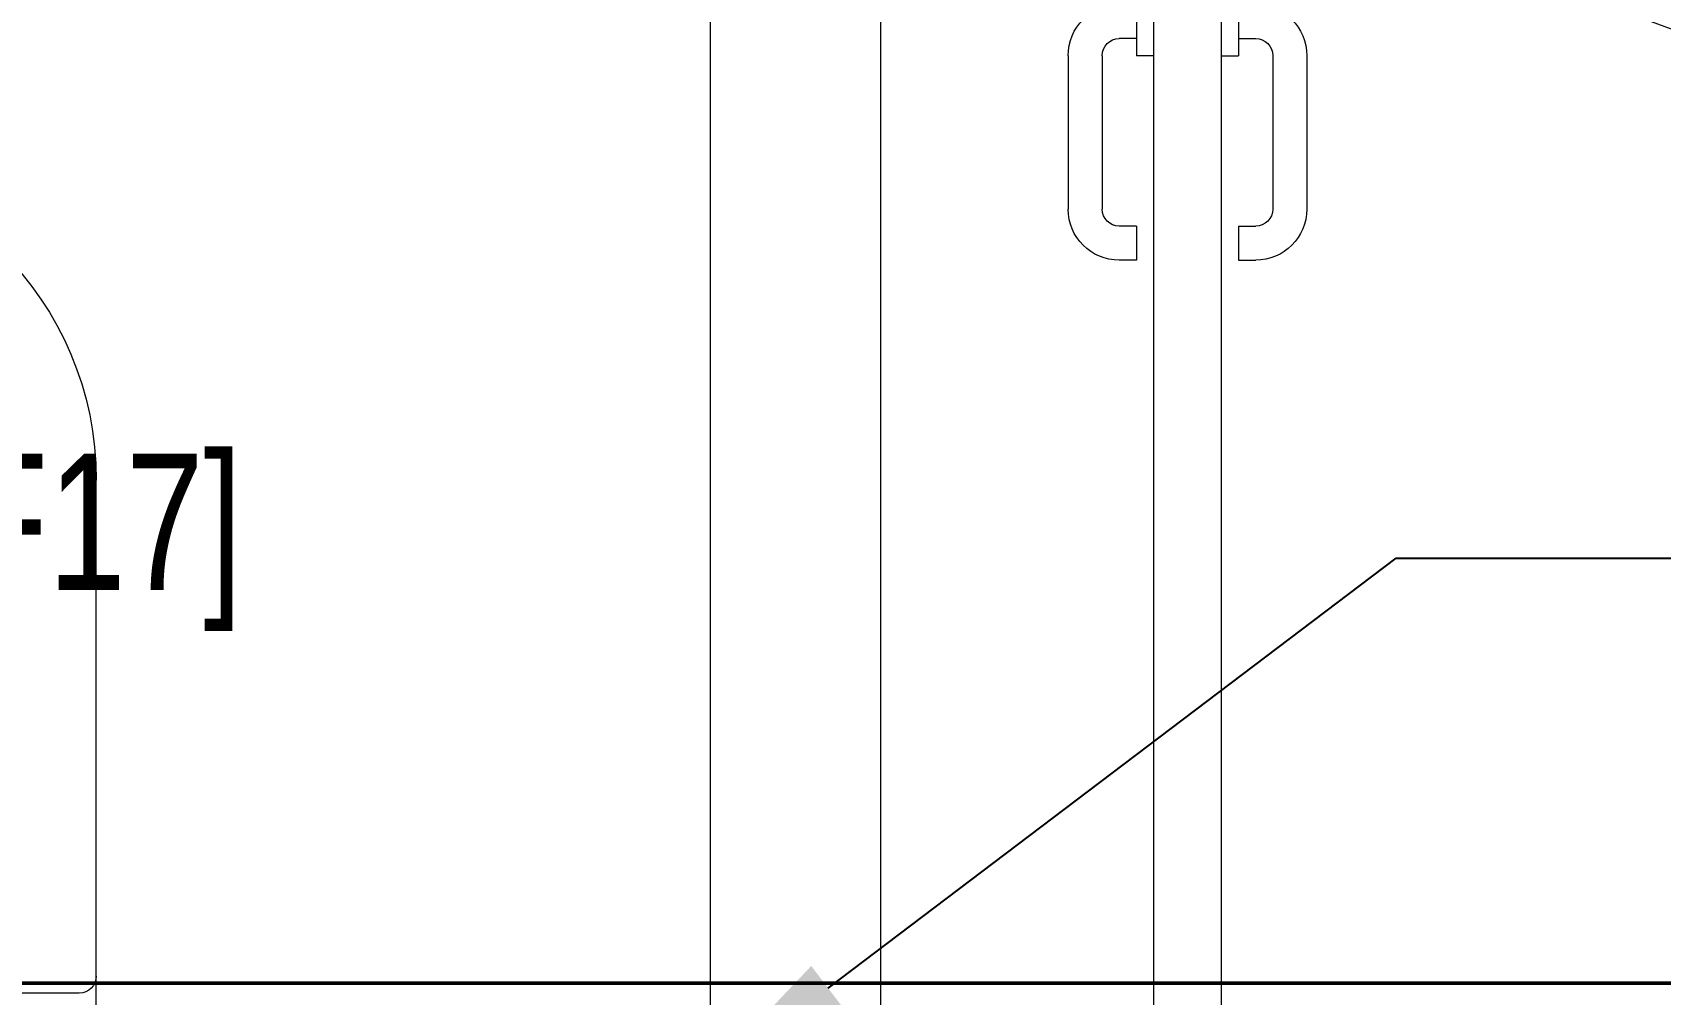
# Model space of a CAD drawing. Header units: millimetres. Extents: x -160614 to 59925, y -157025 to 0.
# Drawn here: x -50250 to -49295, y -111524 to -110960 of the extents above; entities that cross this region are included whole.
import ezdxf
from ezdxf import colors
from ezdxf.entities.mleader import LeaderData, LeaderLine
from ezdxf.math import Vec2, Vec3

# ---------------------------------------------------------------- set-up
doc = ezdxf.new("R2010")
doc.units = ezdxf.units.MM
doc.header["$LTSCALE"] = 8
for name, color, linetype, lineweight in [('72_EGR_BASE_TEXT', 9, 'Continuous', 5), ('72_EGR_EQP_TAG', 9, 'Continuous', 5), ('SANIT', 9, 'Continuous', 5), ('Walls', 9, 'Continuous', 5), ('Wooden Joinery', 9, 'Continuous', 5)]:
    doc.layers.add(name, color=color, linetype=linetype, lineweight=lineweight)
for name, color, linetype in [('A-EXH', 1, 'Continuous'), ('AC-EXHAUST-TXT', 25, 'Continuous'), ('REF', 42, 'Continuous')]:
    doc.layers.add(name, color=color, linetype=linetype)
doc.styles.add('ROMAND', font='romand.shx')
doc.styles.add('X3G_ENTITY_9F38', font='swisscl.ttf', dxfattribs={"height": 0.2})

# ---------------------------------------------------------------- blocks, each defined once
blk = doc.blocks.new('A$C72370EFE')
at = {"layer": 'Wooden Joinery'}
for p, q in [((-0.009999999999990905, -0.03000000000000114), (-0.01000000000010459, -0.07000000000000028)), ((0, -0.03000000000000114), (-0.009999999999990905, -0.03000000000000114)), ((0.04000000000019099, -0.03000000000000114), (0.0500000000001819, -0.03000000000000114)), ((0.0500000000001819, -0.03000000000000114), (0.05000000000029559, -0.07000000000000028)), ((-0.009999999999990905, -0.03999999999999915), (-0.01999999999998181, -0.03999999999999915)), ((0.0500000000001819, -0.03999999999999915), (0.0600000000001728, -0.03999999999999915)), ((-0.009999999999990905, -0.06000000000000227), (-0.01999999999998181, -0.06000000000000227)), ((0.0500000000001819, -0.06000000000000227), (0.0600000000001728, -0.06000000000000227)), ((-0.04999999999995453, -0.07000000000000028), (-0.04999999999984084, -0.1600000000000037)), ((-0.02999999999997272, -0.07000000000000028), (-0.02999999999985903, -0.1600000000000037)), ((0, -0.07000000000000028), (-0.009999999999990905, -0.07000000000000028)), ((0.04000000000019099, -0.07000000000000028), (0.0500000000001819, -0.07000000000000028)), ((0.07000000000016371, -0.07000000000000028), (0.07000000000005002, -0.1600000000000037)), ((0.09000000000014552, -0.07000000000000028), (0.09000000000003183, -0.1600000000000037)), ((-0.009999999999877218, -0.1700000000000017), (-0.01999999999986812, -0.1700000000000017)), ((-0.009999999999877218, -0.1700000000000017), (-0.009999999999877218, -0.1900000000000048)), ((0.05000000000006821, -0.1700000000000017), (0.06000000000005912, -0.1700000000000017)), ((0.05000000000006821, -0.1700000000000017), (0.05000000000006821, -0.1900000000000048)), ((-0.009999999999877218, -0.1900000000000048), (-0.01999999999986812, -0.1900000000000048)), ((0.05000000000006821, -0.1900000000000048), (0.06000000000005912, -0.1900000000000048))]:
    blk.add_line(p, q, dxfattribs=at)
for centre, radius, start, end in [((-0.01999999999998181, -0.07000000000000028), 0.03, 90, 180), ((0.0600000000001728, -0.07000000000000028), 0.03, 0, 90), ((-0.01999999999998181, -0.07000000000000028), 0.01, 90, 180), ((0.0600000000001728, -0.07000000000000028), 0.01, 0, 90), ((-0.01999999999986812, -0.1600000000000037), 0.03, 180, 270), ((-0.01999999999986812, -0.1600000000000037), 0.01, 180, 270), ((0.06000000000005912, -0.1600000000000037), 0.01, 270, 0), ((0.06000000000005912, -0.1600000000000037), 0.03, 270, 0)]:
    blk.add_arc(centre, radius, start, end, dxfattribs=at)
blk = doc.blocks.new('A$C5DAD61B4')
at = {"layer": 'Wooden Joinery'}
blk.add_lwpolyline([(120.005318878917, 859.0632679802511), (120.0053188809543, -0.0001446793876311858), (80.0034003580804, -0.0001446794458388467), (80.00340035604313, 859.0632679803675)], close=True, dxfattribs=at)
blk.add_arc((80.00340035604313, 859.0632679803675), 859.9942444320768, 272.6660275778568, 0, dxfattribs=at)
at = {"layer": 'Wooden Joinery', "xscale": 999.9999999998854, "yscale": 999.9999999998854, "zscale": 999.9999999998854, "rotation": 180}
blk.add_blockref('A$C72370EFE', (120.0053188811871, -0.000144679271215864), dxfattribs=at)
blk = doc.blocks.new('WC manta')
at = {"layer": 'SANIT'}
for p, q in [((-0.1200000000000032, 0.1899999999999835), (0.4100000000000383, 0.1899999999998698)), ((-0.1300000000000026, 0.1799999999999784), (-0.1300000000000021, -0.1800000000000352)), ((0.1089999999999978, 0.1799999999999784), (0.1089999999999973, -0.180000000000021)), ((0.2389999999999977, 0.1299999999999812), (0.4100000000000001, 0.1299999999999955)), ((0.2089999999999979, 0.0999999999999801), (0.2089999999999979, -0.1000000000000085)), ((0.2289999999999979, 0.0999999999999801), (0.2289999999999979, -0.1000000000000085)), ((0.0499999999999976, 0.08999999999997499), (0.04999999999999849, -0.09000000000001762)), ((0.2955435778343052, 0.05099335474704958), (0.3580878172658544, 0.03932111432524721)), ((-0.1800000000000019, -1.4210854715202e-14), (0.6499999999999972, 0)), ((0.2955435778343083, -0.05099335474706379), (0.358087817265849, -0.03932111432530405)), ((0.2389999999999994, -0.1300000000000097), (0.4100000000000001, -0.1299999999999812)), ((-0.120000000000001, -0.1900000000000404), (0.410000000000077, -0.1899999999998272))]:
    blk.add_line(p, q, dxfattribs=at)
for centre, radius in [((0.1589999999999976, 0.07524999999998272), 0.01), ((-0.04000000000000181, -1.4210854715202e-14), 0.02), ((0.1589999999999976, -0.07525000000001114), 0.01)]:
    blk.add_circle(centre, radius, dxfattribs=at)
for centre, radius, start, end in [((-0.1200000000000028, 0.1799999999999784), 0.01, 90.00000000000281, 180), ((-0.05000000000000249, 0.08999999999997499), 0.1, 0, 90.0000000000015), ((0.1189999999999976, 0.1799999999999784), 0.01, 90, 180), ((0.4099999999999997, 0), 0.1899999999999977, 270, 90), ((0.2389999999999977, 0.0999999999999801), 0.03, 90, 180), ((0.2589999999999977, 0.0999999999999801), 0.03, 90, 180), ((0.3146591216085324, -1.4210854715202e-14), 0.1299999999999977, 270, 90), ((0.4099999999999997, 0), 0.1299999999999977, 270, 90), ((0.2882053240761837, 0.01167224042180237), 0.04, 79.42885282056038, 141.5249730953252), ((0.3271417994111214, 0.004405769433930118), 0.04, 79.42885282056035, 166.4175867627366), ((0.3507495635077338, -2.842170943040401e-14), 0.04, 280.5711471794227, 79.42885282056916), ((0.302892476788585, 1.4210854715202e-14), 0.05876042778213645, 141.5249730953281, 218.475026904783), ((0.3453775567838338, 1.4210854715202e-14), 0.05876042778213645, 166.4175867627366, 193.5824132373916), ((0.3271417994111308, -0.004405769433944329), 0.04, 193.5824132373898, 280.5711471793922), ((0.2882053240762104, -0.01167224042180237), 0.04, 218.4750269047819, 280.5711471794153), ((-0.0500000000000016, -0.09000000000001762), 0.1, 270.0000000000061, 0), ((0.2389999999999977, -0.1000000000000085), 0.03, 180, 270), ((0.2589999999999977, -0.1000000000000085), 0.03, 180, 270), ((-0.1200000000000023, -0.1800000000000352), 0.01, 180, 270.0000000000084), ((0.1189999999999971, -0.180000000000021), 0.01, 180, 270.0000000000009)]:
    blk.add_arc(centre, radius, start, end, dxfattribs=at)
blk = doc.blocks.new('1stF')
at = {"layer": 'Walls', "color": 9}
for p, q in [((-49852.34296296962, -109942.6130425819, 0.1044569282078957), (-49852.34296296962, -111762.613042568, 0.1044569282078957)), ((-49752.34296296962, -109942.6130425818, 0.1044569282078957), (-49752.34296296962, -111762.613042568, 0.1044569282078957))]:
    blk.add_line(p, q, dxfattribs=at)
at = {"layer": 'SANIT', "color": 9, "xscale": -999.9999999999995, "yscale": 999.9999999999995, "zscale": 999.9999999999995, "rotation": 270}
blk.add_blockref('WC manta', (-50402.34296296962, -111632.613042568, 0.1044569282078957), dxfattribs=at)
at = {"layer": 'Wooden Joinery', "color": 9, "xscale": -1, "rotation": 180}
blk.add_blockref('A$C5DAD61B4', (-49672.3434855417, -110903.5497745875, 0.1044569282078957), dxfattribs=at)
at = {"layer": '72_EGR_BASE_TEXT', "color": 9, "insert": (-50308.92659800843, -111207.0062344997, 0.104457517293059), "char_height": 80, "attachment_point": 2, "style": 'X3G_ENTITY_9F38'}
blk.add_mtext('[OPDF17]', dxfattribs=at)
blk = doc.blocks.new('HVACFF')
at = {"layer": 'REF', "lineweight": 50}
blk.add_line((-51522.36387865612, -111517.7864000298), (-48090.2139625838, -111517.7864000298), dxfattribs=at)
blk.add_line((-51522.36387865612, -111517.7864000298), (-48090.2139625838, -111517.7864000298), dxfattribs=at)
at = {"layer": 'AC-EXHAUST-TXT'}
ml = blk.add_multileader_mtext('Standard', dxfattribs=at)
ml.set_content('{\\C152;\\c12285479;EAD:%%C125\\P\\C1;IL=-350mm}', color=256, style='ROMAND')
ml.set_leader_properties(color=256)
ml.build(insert=Vec2(0, 0))
ml.multileader.update_dxf_attribs({"text_left_attachment_type": 2, "text_right_attachment_type": 2, "dogleg_length": 487.7051664219338, "arrow_head_size": 100})
ctx = ml.context
ctx.base_point, ctx.char_height, ctx.arrow_head_size, ctx.landing_gap_size, ctx.plane_origin, ctx.plane_x_axis, ctx.plane_y_axis = Vec3(-49284.38961418672, -111268.3381006439, 4.194520057887719e-09), 100, 100, 50, Vec3(-44281.78773388292, -116578.7809300379, -1.154786174164732e-08), Vec3(0.9999999999453071, -1.045877037983423e-05, 3.383039458371172e-23), Vec3(1.045877037983423e-05, 0.9999999999453071, 2.964448994077273e-12)
ctx.left_attachment, ctx.right_attachment = 2, 2
notes = []
notes.append((ctx, [(0, (1, 1, 0), (-49449.9556797615, -111268.3363690265, 4.194520057882119e-09), (0.9999999999453071, -1.045877037983423e-05, 3.383039458371172e-23), 165.5660655838383, [(2, [(-49862.76287445335, -111581.1655511501, 3.267141104786741e-09)], 0, [])])]))
ctx.mtext.insert, ctx.mtext.text_direction, ctx.mtext.rotation, ctx.mtext.flow_direction, ctx.mtext.extrusion = Vec3(-49234.38821968673, -111135.0052902564, 4.589779923766381e-09), Vec3(0.9999999999453071, -1.045877037983423e-05, 3.383039458371172e-23), 6.283174848409206, 5, Vec3(-3.100452516275057e-17, -2.964448993913593e-12, 1)
for ctx, leaders in notes:
    for number, flags, end, landing, length, lines in leaders:
        leader = LeaderData()
        leader.index, (leader.has_last_leader_line, leader.has_dogleg_vector, leader.attachment_direction) = number, flags
        leader.last_leader_point, leader.dogleg_vector, leader.dogleg_length = Vec3(end), Vec3(landing), length
        for number, points, colour, breaks in lines:
            line = LeaderLine()
            line.index, line.vertices, line.color, line.breaks = number, Vec3.list(points), colors.encode_raw_color(colour), breaks
            leader.lines.append(line)
        ctx.leaders.append(leader)

msp = doc.modelspace()

# ---------------------------------------------------------------- block references
at = {"layer": '72_EGR_EQP_TAG'}
msp.add_blockref('1stF', (0, 0), dxfattribs=at)
at = {"layer": 'A-EXH'}
msp.add_blockref('HVACFF', (0, 0), dxfattribs=at)

doc.saveas('drawing.dxf')
